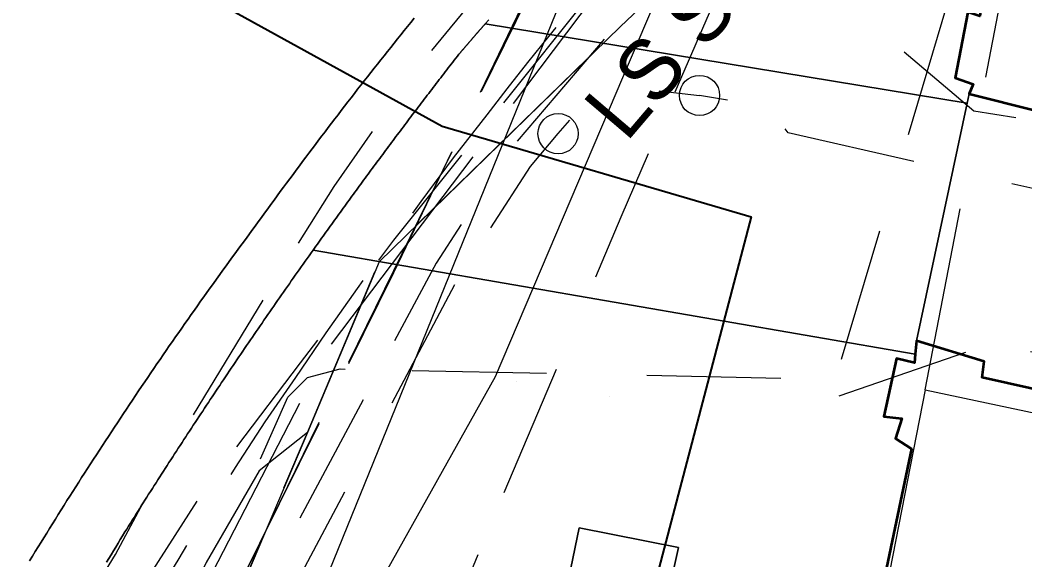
# Model space of a CAD drawing. Header units: metres. Extents: x 0 to 105485, y 0 to 425721.
# Drawn here: x 104813.23 to 104828.21, y 425314.51 to 425322.56 of the extents above; entities that cross this region are included whole.
import ezdxf
from ezdxf.enums import TextEntityAlignment as Align

# ---------------------------------------------------------------- set-up
doc = ezdxf.new("R2010")
doc.units = ezdxf.units.M
doc.header["$MEASUREMENT"] = 0
for name, pattern in [('KG-PERCEEL-SO', [19, 5.5, -4, 5.5, -4]), ('KL-GAS_LD-SO', [13, 4, -2, 4, -3]), ('KL-LS-SO', [13, 4, -2, 4, -3]), ('KL-MS-SO', [13, 4, -2, 4, -3]), ('KL-TELECOM-SO', [9, 7, -2]), ('KL-WATER-SO', [9.5, 7, -2.5])]:
    doc.linetypes.add(name, pattern=pattern)
for name, color, linetype, lineweight in [('B-OI-KL-DATA_MANTELBUIS-G', 90, 'Continuous', 18), ('B-OI-KL-DATA_TELECOM-G', 90, 'KL-TELECOM-SO', 18), ('B-OI-KL-ET_HULPSTUK-S', 10, 'Continuous', 18), ('B-OI-KL-ET_LS-G', 190, 'KL-LS-SO', 18), ('B-OI-KL-ET_LS-T', 190, 'KL-LS-SO', 18), ('B-OI-KL-ET_MS-G', 130, 'KL-MS-SO', 18), ('B-OI-KL-GAS_LD-G', 50, 'KL-GAS_LD-SO', 18), ('B-OI-KL-WATER_TRANSPORTLEIDING-G', 170, 'KL-WATER-SO', 18), ('B-XX-IE-MEUBILAIR-G', 7, 'Continuous', 18), ('B-XX-KG-GRENS_PERCEEL-G', 150, 'KG-PERCEEL-SO', 18), ('B-XX-OG-BEBOUWING-G', 7, 'Continuous', 35), ('B-XX-VH-GESLOTENVERHARDING-G', 10, 'Continuous', 18), ('B-XX-VH-OPENVERHARDING-G', 90, 'Continuous', 18), ('B-XX-VH-OPENVERHARDING_SIERBESTRATING-G', 90, 'Continuous', 18), ('B-XX-VH-OPENVERHARDING_STRAATBAKSTEEN-G', 90, 'Continuous', 18)]:
    doc.layers.add(name, color=color, linetype=linetype, lineweight=lineweight)
doc.layers.add('GIS-WEGVAKKEN', color=2, linetype='Continuous')

msp = doc.modelspace()

# ---------------------------------------------------------------- linework, layer by layer
at = {"layer": 'B-OI-KL-DATA_MANTELBUIS-G', "ltscale": 0.5, "flags": 128}
for points in [[(104812.76, 425301.85), (104815.59, 425308.8), (104822.61, 425326.1), (104823.15, 425327.13), (104823.76, 425328.12), (104824.45, 425329.06), (104825.2, 425329.94), (104828.64, 425333.31), (104829.36, 425333.83), (104831.12, 425334.98), (104840.75, 425340.34), (104852.76, 425346.92), (104881.06, 425362.51), (104882.32, 425363.22), (104895.92, 425373.18)], [(104906.97, 425368.44), (104906.94, 425368.4), (104906.17, 425367.3), (104902.22, 425361.65), (104892.71, 425362.61), (104891.59, 425362.75), (104890.46, 425362.8), (104889.33, 425362.74), (104888.21, 425362.58), (104887.11, 425362.33), (104886.03, 425361.98), (104884.99, 425361.54), (104879.01, 425358.45), (104839.67, 425336.35), (104828.03, 425328.9), (104823.01, 425323.59), (104820.31, 425317.24), (104815.59, 425308.8), (104813.34, 425304.79), (104811.19, 425305.22), (104807.76, 425306.58), (104806.41, 425307.11), (104802.64, 425308.61), (104802.64, 425308.61)], [(104829.03, 425328.96), (104822.18, 425322.47)], [(104822.18, 425322.47), (104818.58, 425318.96)], [(104822.18, 425322.47), (104818.58, 425318.96)], [(104818.58, 425318.96), (104817.51, 425316.41)], [(104817.51, 425316.41), (104816.79, 425315.84), (104816, 425314.47), (104811.48, 425304.87), (104810.85, 425302.14), (104810.91, 425301.26)], [(104817.51, 425316.41), (104816.63, 425314.34), (104815.04, 425310.98), (104810.91, 425301.26)]]:
    msp.add_lwpolyline(points, dxfattribs=at)
at = {"layer": 'B-OI-KL-DATA_TELECOM-G', "ltscale": 0.5, "flags": 128}
for points in [[(104804.18, 425279.81), (104805.36, 425284.85), (104807.82, 425293.82), (104809.06, 425296.35), (104810.51, 425301.27), (104813.02, 425308.39), (104817.82, 425317.66), (104822.44, 425323.78), (104824.53, 425326.02), (104831.18, 425331.11), (104842.74, 425338.79), (104851.73, 425343.72), (104867.99, 425352.37), (104872.6, 425354.9), (104886.84, 425362.72), (104890.36, 425364.46), (104892.8, 425364.99), (104895.12, 425364.84), (104895.55, 425364.92), (104895.84, 425365.16), (104899.86, 425371.49)], [(104804.18, 425279.81), (104805.36, 425284.85), (104807.82, 425293.82), (104809.06, 425296.35), (104810.51, 425301.27), (104813.02, 425308.39), (104817.82, 425317.66), (104822.44, 425323.78), (104824.53, 425326.02), (104831.18, 425331.11), (104842.74, 425338.79), (104851.73, 425343.72), (104867.99, 425352.37), (104872.6, 425354.9), (104886.84, 425362.72), (104890.36, 425364.46), (104892.8, 425364.99), (104895.12, 425364.84), (104895.55, 425364.92), (104895.84, 425365.16), (104899.86, 425371.49)], [(104803.97, 425279.84), (104806.49, 425291.07), (104807.32, 425293.83), (104808.78, 425296.25), (104809.54, 425299.97), (104818.8, 425318.83), (104821.33, 425323.99), (104828.08, 425329.1), (104839.11, 425335.4), (104845.31, 425339.89), (104848.66, 425342.26), (104863.96, 425350.36), (104887.03, 425362.66), (104897.07, 425364.83), (104901.01, 425371)], [(104804.01, 425279.84), (104806.5, 425291.1), (104807.3, 425293.8), (104808.8, 425296.2), (104809.5, 425300), (104818.8, 425318.8), (104821.3, 425324), (104828.1, 425329.1), (104839.1, 425335.4), (104845.3, 425339.9), (104848.7, 425342.3), (104887, 425362.7), (104896.3, 425365), (104900.8, 425371.09)], [(104804.01, 425279.84), (104806.5, 425291.1), (104807.3, 425293.8), (104808.8, 425296.2), (104809.5, 425300), (104818.8, 425318.8), (104821.3, 425324), (104828.1, 425329.1), (104839.1, 425335.4), (104848.7, 425342.3), (104887, 425362.7), (104896.3, 425365), (104900.8, 425371.09)], [(104804.01, 425279.84), (104806.5, 425291.1), (104807.3, 425293.8), (104808.8, 425296.2), (104809.5, 425300), (104818.8, 425318.8), (104821.3, 425324), (104828.1, 425329.1), (104839.1, 425335.4), (104845.3, 425339.9), (104848.7, 425342.3), (104864, 425350.4), (104887, 425362.7), (104896.3, 425365), (104900.8, 425371.09)], [(104804.01, 425279.84), (104806.5, 425291.1), (104807.3, 425293.8), (104808.8, 425296.2), (104809.5, 425300), (104818.8, 425318.8), (104821.3, 425324), (104828.1, 425329.1), (104839.1, 425335.4), (104848.7, 425342.3), (104887, 425362.7), (104896.3, 425365), (104900.8, 425371.09)], [(104804.01, 425279.84), (104806.5, 425291.1), (104807.3, 425293.8), (104808.8, 425296.2), (104809.5, 425300), (104818.8, 425318.8), (104821.3, 425324), (104828.1, 425329.1), (104839.1, 425335.4), (104845.3, 425339.9), (104848.7, 425342.3), (104887, 425362.7), (104896.3, 425365), (104900.8, 425371.09)], [(104804.01, 425279.84), (104806.5, 425291.1), (104807.3, 425293.8), (104808.8, 425296.2), (104809.5, 425300), (104818.8, 425318.8), (104821.3, 425324), (104828.1, 425329.1), (104839.1, 425335.4), (104845.3, 425339.9), (104848.7, 425342.3), (104887, 425362.7), (104896.3, 425365), (104900.8, 425371.09)], [(104804.01, 425279.84), (104806.5, 425291.1), (104807.3, 425293.8), (104808.8, 425296.2), (104809.5, 425300), (104818.8, 425318.8), (104821.3, 425324), (104828.1, 425329.1), (104839.1, 425335.4), (104845.3, 425339.9), (104848.7, 425342.3), (104864, 425350.4), (104887, 425362.7), (104897.1, 425364.8), (104901.05, 425370.98)], [(104797.6, 425294.87), (104797.83, 425294.82), (104798.04, 425295.78), (104800.55, 425295.08), (104807.62, 425293.13), (104808.08, 425293), (104809.41, 425297.06), (104810.28, 425299.71), (104810.91, 425301.26), (104815.04, 425310.98), (104816.63, 425314.34), (104817.51, 425316.41), (104818.58, 425318.96), (104822.18, 425322.47), (104829.03, 425328.96), (104829.89, 425328.82), (104835.86, 425332.78), (104847.08, 425340.03), (104848.45, 425339.75), (104848.34, 425339.25)], [(104797.6, 425294.87), (104797.83, 425294.82), (104798.04, 425295.78), (104800.55, 425295.08), (104807.62, 425293.13), (104808.08, 425293), (104809.41, 425297.06), (104810.28, 425299.71), (104810.91, 425301.26), (104815.04, 425310.98), (104816.63, 425314.34), (104817.51, 425316.41), (104818.58, 425318.96), (104822.18, 425322.47), (104829.03, 425328.96), (104829.89, 425328.82), (104835.86, 425332.78), (104847.08, 425340.03), (104848.45, 425339.75), (104848.34, 425339.25)]]:
    msp.add_lwpolyline(points, dxfattribs=at)
at = {"layer": 'B-OI-KL-ET_HULPSTUK-S'}
for centre in [(104823.36, 425321.44), (104821.25, 425320.87)]:
    msp.add_circle(centre, 0.3, dxfattribs=at)
at = {"layer": 'B-OI-KL-ET_LS-G', "ltscale": 0.5, "flags": 128}
for points in [[(104832.96, 425332.55), (104832.52, 425331.89), (104832.33, 425331.65), (104832.12, 425331.43), (104831.88, 425331.23), (104831.63, 425331.06), (104831.36, 425330.91), (104831.07, 425330.8), (104830.77, 425330.72), (104830.47, 425330.68), (104828.21, 425330.41), (104828.05, 425330.38), (104827.9, 425330.32), (104827.77, 425330.22), (104827.65, 425330.11), (104827.57, 425329.97), (104827.51, 425329.82), (104827.48, 425329.66), (104827.48, 425329.49), (104827.49, 425329.33), (104827.46, 425329.17), (104827.41, 425329.02), (104827.32, 425328.88), (104825.48, 425326.44), (104820.52, 425320.62), (104819.43, 425318.94), (104816.88, 425314.16), (104814.95, 425311.05), (104812.8, 425307.58)], [(104816.81, 425316.02), (104817.22, 425316.94), (104817.51, 425317.23), (104818, 425317.36), (104824.76, 425317.22), (104825.45, 425317.41), (104827.87, 425325.52), (104828.79, 425329.94), (104830.45, 425331.49)], [(104826.41, 425322.09), (104827.45, 425321.21), (104834.73, 425320.06), (104834.86, 425320.07), (104834.98, 425320.12), (104835.08, 425320.21), (104835.13, 425320.32), (104836.49, 425327.57), (104836.5, 425327.68), (104836.5, 425327.8), (104836.47, 425327.91), (104836.42, 425328.01), (104836.36, 425328.1), (104836.28, 425328.18), (104836.18, 425328.24), (104836.08, 425328.28)], [(104807.91, 425293.38), (104808.43, 425295.28), (104809, 425297.16), (104809.63, 425299.03), (104810.3, 425300.88), (104811.02, 425302.71), (104811.8, 425304.52), (104812.62, 425306.3), (104813.49, 425308.07), (104817.3, 425314.08), (104819.76, 425318.71), (104820.84, 425320.38), (104821.25, 425320.87), (104821.56, 425321.23), (104821.74, 425321.39), (104821.96, 425321.5), (104822.19, 425321.55), (104822.43, 425321.55), (104823.36, 425321.44)], [(104825.44, 425316.96), (104827.71, 425317.74), (104834.29, 425316.37), (104834.49, 425316.36), (104834.66, 425316.41), (104834.79, 425316.52), (104834.83, 425316.59), (104834.85, 425316.66), (104835.77, 425321.56)], [(104843.18, 425320.01), (104841.2, 425320.38), (104839.14, 425320.78), (104838.54, 425317.74), (104824.68, 425320.88), (104824.57, 425321.04), (104824.43, 425321.17), (104824.26, 425321.27), (104824.07, 425321.32), (104823.36, 425321.44)]]:
    msp.add_lwpolyline(points, dxfattribs=at)
at = {"layer": 'B-OI-KL-ET_MS-G', "ltscale": 0.5, "flags": 128}
for points in [[(104803.6, 425279.89), (104805.35, 425287.62), (104806.49, 425292.52), (104808.32, 425300.04), (104809.07, 425302.57), (104809.8, 425304.57), (104810.57, 425306.47), (104812, 425309.57), (104812.87, 425311.4), (104813.7, 425313.07), (104814.65, 425314.59), (104815.44, 425316.07), (104816.9, 425318.47), (104817.91, 425320.08), (104819.04, 425321.71), (104820.74, 425323.79), (104825.81, 425329.51), (104838.75, 425338.35), (104840.32, 425338.42), (104856.21, 425346.57), (104881.54, 425360.25), (104884.85, 425361.72), (104886.47, 425362.24), (104888.99, 425362.81), (104890.74, 425363.04), (104893.57, 425363.16), (104895.55, 425363.04), (104897.04, 425362.85), (104902.96, 425361.12), (104904.2, 425360.65), (104904.34, 425360.63), (104904.47, 425360.67), (104904.58, 425360.74), (104904.66, 425360.86), (104907.35, 425368.28)], [(104816.85, 425306.72), (104818.59, 425311.04), (104820.37, 425315.34), (104822.19, 425319.63), (104824.04, 425323.9), (104828.98, 425333.78)]]:
    msp.add_lwpolyline(points, dxfattribs=at)
at = {"layer": 'B-OI-KL-GAS_LD-G', "ltscale": 0.5, "flags": 128}
msp.add_lwpolyline([(104812.11, 425307.81), (104812.31, 425308.46), (104812.51, 425308.94), (104813.88, 425312.29), (104816.01, 425315.61), (104817.41, 425317.45), (104818.8, 425319.28), (104821.97, 425323.25), (104823.4, 425325.27), (104824.73, 425326.96), (104826.81, 425328.92), (104828.96, 425330.54), (104831.18, 425330.59), (104832.72, 425331.63), (104832.98, 425331.81), (104837.71, 425335.01), (104842.63, 425338.12), (104846.54, 425340.42), (104846.88, 425340.6), (104846.91, 425340.61), (104855.24, 425344.89), (104859.1, 425346.96), (104865.94, 425350.63), (104880.12, 425358.24), (104884.73, 425361.01), (104887.04, 425362.05), (104887.69, 425362.26), (104889.19, 425362.65), (104890.39, 425362.88), (104893.17, 425363.02), (104895.97, 425362.66), (104899.71, 425361.77), (104905.72, 425359.66)], dxfattribs=at)
at = {"layer": 'B-OI-KL-WATER_TRANSPORTLEIDING-G', "ltscale": 0.5, "flags": 128}
msp.add_lwpolyline([(104812.4, 425307.2), (104812.99, 425308.98), (104813.41, 425310.26), (104813.57, 425310.63), (104813.74, 425310.99), (104813.9, 425311.35), (104814.08, 425311.71), (104814.25, 425312.07), (104814.44, 425312.43), (104814.62, 425312.79), (104814.81, 425313.14), (104815, 425313.49), (104815.2, 425313.84), (104815.39, 425314.19), (104815.6, 425314.53), (104815.8, 425314.88), (104816.01, 425315.22), (104816.22, 425315.55), (104816.44, 425315.89), (104816.88, 425316.57), (104817.34, 425317.23), (104817.79, 425317.9), (104818.26, 425318.56), (104818.73, 425319.21), (104819.21, 425319.86), (104819.69, 425320.51), (104820.19, 425321.15), (104820.49, 425321.54), (104820.8, 425321.93), (104821.11, 425322.32), (104821.43, 425322.71), (104821.84, 425323.21), (104822.25, 425323.7), (104822.67, 425324.19), (104823.1, 425324.68), (104823.52, 425325.16), (104823.95, 425325.64), (104824.39, 425326.11), (104824.83, 425326.58), (104825.11, 425326.88), (104825.4, 425327.17), (104825.69, 425327.46), (104825.99, 425327.74), (104826.29, 425328.02), (104826.6, 425328.29), (104826.91, 425328.56), (104827.23, 425328.82), (104829.06, 425330.31), (104829.96, 425330.33), (104831.29, 425330.37), (104831.44, 425330.37), (104832.34, 425330.97), (104832.62, 425331.15), (104832.98, 425331.39), (104833.02, 425331.42)], dxfattribs=at)
at = {"layer": 'B-XX-IE-MEUBILAIR-G', "color": 0, "true_color": 0x604a38}
for points in [[(104819.168, 425317.399, 3.063036049780374), (104819.168, 425317.399, 6.063036049780374)], [(104820.629, 425317.174, 3.0620630256106), (104820.629, 425317.174, 6.0620630256106)], [(104822.015, 425316.942, 3.055748128914404), (104822.015, 425316.942, 6.055748128914404)], [(104817.137, 425316.223, 3.062619811412731), (104817.137, 425316.223, 6.062619811412731)], [(104815.358, 425315.904, 3.068695713949575), (104815.358, 425315.904, 4.568695713949575)]]:
    msp.add_polyline3d(points, dxfattribs=at)
at = {"layer": 'B-XX-KG-GRENS_PERCEEL-G', "ltscale": 0.5, "flags": 128}
for points in [[(104826.724, 425317.05), (104827.841, 425322.797), (104829.628, 425332.686), (104835.018, 425335.679), (104838.573, 425335.118), (104838.479, 425334.744), (104852.163, 425332.006)], [(104826.724, 425317.05), (104825.832, 425312.459), (104824.284, 425312.74), (104821.119, 425297.628), (104822.573, 425297.333)], [(104826.724, 425317.05), (104836.632, 425314.933), (104833.929, 425301.723), (104836.115, 425301.333)]]:
    msp.add_lwpolyline(points, dxfattribs=at)
at = {"layer": 'B-XX-OG-BEBOUWING-G', "ltscale": 0.5}
for points in [[(104836.79, 425332.643), (104830.592, 425328.54), (104829.927, 425328.671), (104828.915, 425328.741), (104828.504, 425326.423), (104828.413, 425326.275), (104827.841, 425322.797), (104827.574, 425322.889), (104827.541, 425322.621), (104827.363, 425322.683), (104827.174, 425321.702), (104827.441, 425321.61), (104827.38, 425321.462), (104828.39, 425321.213), (104828.481, 425321.42), (104834.575, 425320.434), (104836.018, 425327.446), (104835.662, 425327.539)], [(104832.537, 425315.828), (104832.595, 425316.107), (104827.574, 425317.231), (104827.606, 425317.469), (104826.597, 425317.777), (104826.577, 425317.58), (104826.564, 425317.45), (104826.297, 425317.513), (104826.109, 425316.651), (104826.377, 425316.618), (104826.284, 425316.322), (104826.521, 425316.17), (104825.776, 425312.618), (104825.74, 425312.445), (104822.573, 425297.333), (104834.636, 425294.872), (104835.736, 425300.22), (104835.958, 425301.301), (104833.929, 425301.724), (104829.774, 425302.588)]]:
    msp.add_lwpolyline(points, close=True, dxfattribs=at)
at = {"layer": 'B-XX-VH-GESLOTENVERHARDING-G', "ltscale": 0.5}
msp.add_lwpolyline([(104822.505, 425312.257), (104823.046, 425314.694), (104821.563, 425314.989), (104821.06, 425312.558)], close=True, dxfattribs=at)
at = {"layer": 'B-XX-VH-OPENVERHARDING-G', "ltscale": 0.5}
msp.add_lwpolyline([(104828.39, 425321.213), (104827.38, 425321.462), (104827.351, 425321.325), (104826.597, 425317.777), (104827.606, 425317.469), (104827.574, 425317.231), (104832.595, 425316.107)], dxfattribs=at)
at = {"layer": 'B-XX-VH-OPENVERHARDING_SIERBESTRATING-G', "ltscale": 0.5}
msp.add_lwpolyline([(104813.3673270566, 425314.4952280643), (104813.4097083738, 425314.5647253813), (104813.4521758982, 425314.6341700534), (104813.4947295643, 425314.7035619737), (104813.5373693066, 425314.7729010354), (104813.5800950596, 425314.8421871317), (104813.6229067573, 425314.911420156), (104813.6658043338, 425314.9806000015), (104813.7087877232, 425315.0497265619), (104813.7518568592, 425315.1187997306), (104813.7950116754, 425315.1878194012), (104813.8382521056, 425315.2567854675), (104813.8815780829, 425315.3256978234), (104813.9249895408, 425315.3945563627), (104813.9684864124, 425315.4633609793), (104814.0120686308, 425315.5321115673), (104814.0557361287, 425315.6008080209), (104814.099488839, 425315.6694502342), (104814.1433266943, 425315.7380381016), (104814.187249627, 425315.8065715174), (104814.2312575697, 425315.8750503761), (104814.2753504544, 425315.9434745723), (104814.3195282133, 425316.0118440006), (104814.3637907783, 425316.0801585557), (104814.4081380814, 425316.1484181325), (104814.4525700542, 425316.2166226257), (104814.4970866283, 425316.2847719304), (104814.5416877351, 425316.3528659418), (104814.586373306, 425316.4209045548), (104814.6311432722, 425316.4888876647), (104814.6759975647, 425316.5568151669), (104814.7209361144, 425316.6246869567), (104814.7659588522, 425316.6925029297), (104814.8110657087, 425316.7602629813), (104814.8562566145, 425316.8279670074), (104814.9015315, 425316.8956149035), (104814.9468902954, 425316.9632065655), (104814.9923329309, 425317.0307418895), (104815.0378593366, 425317.0982207714), (104815.0834694423, 425317.1656431071), (104815.1291631779, 425317.233008793), (104815.1749404728, 425317.3003177253), (104815.2208012568, 425317.3675698005), (104815.266745459, 425317.4347649147), (104815.3127730089, 425317.5019029648), (104815.3588838354, 425317.5689838471), (104815.4050778677, 425317.6360074586), (104815.4513550346, 425317.7029736958), (104815.4977152647, 425317.7698824558), (104815.5441584868, 425317.8367336356), (104815.5906846293, 425317.903527132), (104815.6372936206, 425317.9702628424), (104815.6839853888, 425318.0369406639), (104815.7307598622, 425318.1035604939), (104815.7776169686, 425318.1701222298), (104815.824556636, 425318.2366257691), (104815.871578792, 425318.3030710093), (104815.9186833642, 425318.3694578482), (104815.9658702802, 425318.4357861836), (104816.0131394671, 425318.5020559132), (104816.0604908524, 425318.5682669351), (104816.1079243629, 425318.6344191474), (104816.1554399257, 425318.700512448), (104816.2030374677, 425318.7665467354), (104816.2507169155, 425318.8325219077), (104816.2984781958, 425318.8984378634), (104816.3463212349, 425318.964294501), (104816.3942459592, 425319.0300917191), (104816.4422522948, 425319.0958294163), (104816.490340168, 425319.1615074915), (104816.5385095046, 425319.2271258435), (104816.5867602305, 425319.2926843712), (104816.6350922713, 425319.3581829738), (104816.6835055527, 425319.4236215503), (104816.732, 425319.489), (104816.732, 425319.489), (104816.77857718, 425319.5537024306), (104816.8252311646, 425319.6183495027), (104816.8719618882, 425319.6829411252), (104816.9187692848, 425319.7474772069), (104816.9656532884, 425319.8119576568), (104817.012613833, 425319.876382384), (104817.0596508521, 425319.9407512977), (104817.1067642796, 425320.005064307), (104817.153954049, 425320.0693213213), (104817.2012200937, 425320.1335222499), (104817.2485623471, 425320.1976670024), (104817.2959807424, 425320.2617554881), (104817.3434752127, 425320.3257876168), (104817.3910456911, 425320.3897632982), (104817.4386921104, 425320.453682442), (104817.4864144035, 425320.5175449581), (104817.5342125031, 425320.5813507564), (104817.5820863417, 425320.6450997469), (104817.6300358519, 425320.7087918398), (104817.678060966, 425320.7724269451), (104817.7261616163, 425320.8360049733), (104817.7743377349, 425320.8995258345), (104817.822589254, 425320.9629894392), (104817.8709161054, 425321.0263956979), (104817.9193182211, 425321.0897445214), (104817.9677955327, 425321.1530358199), (104818.0163479718, 425321.2162695046), (104818.0649754701, 425321.279445486), (104818.113677959, 425321.3425636751), (104818.1624553696, 425321.405623983), (104818.2113076334, 425321.4686263206), (104818.2602346813, 425321.5315705992), (104818.3092364443, 425321.5944567299), (104818.3583128534, 425321.6572846241), (104818.4074638394, 425321.7200541931), (104818.4566893329, 425321.7827653485), (104818.5059892645, 425321.8454180018), (104818.5553635646, 425321.9080120646), (104818.6048121638, 425321.9705474487), (104818.6543349921, 425322.0330240659), (104818.7039319798, 425322.095441828), (104818.7536030569, 425322.1578006471), (104818.8033481534, 425322.2201004351), (104818.8531671992, 425322.2823411043), (104818.9030601238, 425322.3445225669), (104818.9530268571, 425322.4066447351), (104819.0030673285, 425322.4687075214), (104819.0531814675, 425322.5307108382), (104819.1033692033, 425322.5926545981)], dxfattribs=at)
at = {"layer": 'B-XX-VH-OPENVERHARDING_STRAATBAKSTEEN-G', "ltscale": 0.5}
for points in [[(104819.1033692033, 425322.5926545981), (104819.0531814675, 425322.5307108382), (104819.0030673285, 425322.4687075214), (104818.9530268571, 425322.4066447351), (104818.9030601238, 425322.3445225669), (104818.8531671992, 425322.2823411043), (104818.8033481534, 425322.2201004351), (104818.7536030569, 425322.1578006471), (104818.7039319798, 425322.095441828), (104818.6543349921, 425322.0330240659), (104818.6048121638, 425321.9705474487), (104818.5553635646, 425321.9080120646), (104818.5059892645, 425321.8454180018), (104818.4566893329, 425321.7827653485), (104818.4074638394, 425321.7200541931), (104818.3583128534, 425321.6572846241), (104818.3092364443, 425321.5944567299), (104818.2602346813, 425321.5315705992), (104818.2113076334, 425321.4686263206), (104818.1624553696, 425321.405623983), (104818.113677959, 425321.3425636751), (104818.0649754701, 425321.279445486), (104818.0163479718, 425321.2162695046), (104817.9677955327, 425321.1530358199), (104817.9193182211, 425321.0897445214), (104817.8709161054, 425321.0263956979), (104817.822589254, 425320.9629894392), (104817.7743377349, 425320.8995258345), (104817.7261616163, 425320.8360049733), (104817.678060966, 425320.7724269451), (104817.6300358519, 425320.7087918398), (104817.5820863417, 425320.6450997469), (104817.5342125031, 425320.5813507564), (104817.4864144035, 425320.5175449581), (104817.4386921104, 425320.453682442), (104817.3910456911, 425320.3897632982), (104817.3434752127, 425320.3257876168), (104817.2959807424, 425320.2617554881), (104817.2485623471, 425320.1976670024), (104817.2012200937, 425320.1335222499), (104817.153954049, 425320.0693213213), (104817.1067642796, 425320.005064307), (104817.0596508521, 425319.9407512977), (104817.012613833, 425319.876382384), (104816.9656532884, 425319.8119576568), (104816.9187692848, 425319.7474772069), (104816.8719618882, 425319.6829411252), (104816.8252311646, 425319.6183495027), (104816.77857718, 425319.5537024306), (104816.732, 425319.489), (104816.732, 425319.489), (104816.6835055527, 425319.4236215503), (104816.6350922713, 425319.3581829738), (104816.5867602305, 425319.2926843712), (104816.5385095046, 425319.2271258435), (104816.490340168, 425319.1615074915), (104816.4422522948, 425319.0958294163), (104816.3942459592, 425319.0300917191), (104816.3463212349, 425318.964294501), (104816.2984781958, 425318.8984378634), (104816.2507169155, 425318.8325219077), (104816.2030374677, 425318.7665467354), (104816.1554399257, 425318.700512448), (104816.1079243629, 425318.6344191474), (104816.0604908524, 425318.5682669351), (104816.0131394671, 425318.5020559132), (104815.9658702802, 425318.4357861836), (104815.9186833642, 425318.3694578482), (104815.871578792, 425318.3030710093), (104815.824556636, 425318.2366257691), (104815.7776169686, 425318.1701222298), (104815.7307598622, 425318.1035604939), (104815.6839853888, 425318.0369406639), (104815.6372936206, 425317.9702628424), (104815.5906846293, 425317.903527132), (104815.5441584868, 425317.8367336356), (104815.4977152647, 425317.7698824558), (104815.4513550346, 425317.7029736958), (104815.4050778677, 425317.6360074586), (104815.3588838354, 425317.5689838471), (104815.3127730089, 425317.5019029648), (104815.266745459, 425317.4347649147), (104815.2208012568, 425317.3675698005), (104815.1749404728, 425317.3003177253), (104815.1291631779, 425317.233008793), (104815.0834694423, 425317.1656431071), (104815.0378593366, 425317.0982207714), (104814.9923329309, 425317.0307418895), (104814.9468902954, 425316.9632065655), (104814.9015315, 425316.8956149035), (104814.8562566145, 425316.8279670074), (104814.8110657087, 425316.7602629813), (104814.7659588522, 425316.6925029297), (104814.7209361144, 425316.6246869567), (104814.6759975647, 425316.5568151669), (104814.6311432722, 425316.4888876647), (104814.586373306, 425316.4209045548), (104814.5416877351, 425316.3528659418), (104814.4970866283, 425316.2847719304), (104814.4525700542, 425316.2166226257), (104814.4081380814, 425316.1484181325), (104814.3637907783, 425316.0801585557), (104814.3195282133, 425316.0118440006), (104814.2753504544, 425315.9434745723), (104814.2312575697, 425315.8750503761), (104814.187249627, 425315.8065715174), (104814.1433266943, 425315.7380381016), (104814.099488839, 425315.6694502342), (104814.0557361287, 425315.6008080209), (104814.0120686308, 425315.5321115673), (104813.9684864124, 425315.4633609793), (104813.9249895408, 425315.3945563627), (104813.8815780829, 425315.3256978234), (104813.8382521056, 425315.2567854675), (104813.7950116754, 425315.1878194012), (104813.7518568592, 425315.1187997306), (104813.7087877232, 425315.0497265619), (104813.6658043338, 425314.9806000015), (104813.6229067573, 425314.911420156), (104813.5800950596, 425314.8421871317), (104813.5373693066, 425314.7729010354), (104813.4947295643, 425314.7035619737), (104813.4521758982, 425314.6341700534), (104813.4097083738, 425314.5647253813), (104813.3673270566, 425314.4952280643)], [(104820.2145748486, 425322.5681629597), (104820.163, 425322.509), (104820.163, 425322.509), (104827.351, 425321.325), (104827.38, 425321.462), (104827.441, 425321.61), (104827.174, 425321.702), (104827.363, 425322.683)], [(104814.5155657097, 425314.4745312906), (104814.5495828332, 425314.5313124803), (104814.5836463344, 425314.5880658597), (104814.6177561907, 425314.6447913909), (104814.6519123793, 425314.7014890361), (104814.6861148774, 425314.7581587574), (104814.7203636621, 425314.8148005171), (104814.7546587106, 425314.8714142772), (104814.789, 425314.928), (104814.789, 425314.928), (104814.8160805149, 425314.9712899111), (104814.8431871298, 425315.0145634841), (104814.8703198346, 425315.0578207033), (104814.8974786196, 425315.1010615531), (104814.9246634749, 425315.1442860176), (104814.9518743906, 425315.1874940811), (104814.9791113568, 425315.230685728), (104815.0063743635, 425315.2738609425), (104815.033663401, 425315.317019709), (104815.0609784592, 425315.3601620117), (104815.0883195283, 425315.403287835), (104815.1156865982, 425315.4463971631), (104815.1430796591, 425315.4894899804), (104815.1704987009, 425315.5325662713), (104815.1979437138, 425315.5756260199), (104815.2254146877, 425315.6186692108), (104815.2529116126, 425315.6616958283), (104815.2804344785, 425315.7047058566), (104815.3079832755, 425315.7476992802), (104815.3355579935, 425315.7906760835), (104815.3631586224, 425315.8336362507), (104815.3907851523, 425315.8765797663), (104815.4184375731, 425315.9195066147), (104815.4461158748, 425315.9624167802), (104815.4738200472, 425316.0053102474), (104815.5015500803, 425316.0481870004), (104815.5293059641, 425316.0910470238), (104815.5570876884, 425316.133890302), (104815.584895243, 425316.1767168193), (104815.6127286181, 425316.2195265603), (104815.6405878033, 425316.2623195093), (104815.6684727885, 425316.3050956509), (104815.6963835637, 425316.3478549694), (104815.7243201187, 425316.3905974493), (104815.7522824432, 425316.4333230749), (104815.7802705273, 425316.476031831), (104815.8082843606, 425316.5187237018), (104815.8363239329, 425316.5613986719), (104815.8643892342, 425316.6040567257), (104815.8924802541, 425316.6466978477), (104815.9205969825, 425316.6893220224), (104815.9487394091, 425316.7319292344), (104815.9769075238, 425316.7745194681), (104816.0051013162, 425316.817092708), (104816.0333207761, 425316.8596489387), (104816.0615658932, 425316.9021881447), (104816.0898366574, 425316.9447103105), (104816.1181330582, 425316.9872154206), (104816.1464550855, 425317.0297034597), (104816.1748027288, 425317.0721744121), (104816.203175978, 425317.1146282626), (104816.2315748226, 425317.1570649957), (104816.2599992524, 425317.1994845959), (104816.288449257, 425317.2418870477), (104816.3169248261, 425317.2842723359), (104816.3454259493, 425317.326640445), (104816.3739526163, 425317.3689913595), (104816.4025048166, 425317.411325064), (104816.43108254, 425317.4536415433), (104816.459685776, 425317.4959407818), (104816.4883145141, 425317.5382227642), (104816.5169687441, 425317.5804874753), (104816.5456484554, 425317.6227348994), (104816.5743536377, 425317.6649650213), (104816.6030842805, 425317.7071778257), (104816.6318403734, 425317.7493732971), (104816.6606219058, 425317.7915514203), (104816.6894288674, 425317.83371218), (104816.7182612477, 425317.8758555606), (104816.7471190362, 425317.9179815471), (104816.7760022223, 425317.960090124), (104816.8049107956, 425318.002181276), (104816.8338447456, 425318.0442549878), (104816.8628040617, 425318.0863112442), (104816.8917887335, 425318.1283500297), (104816.9207987503, 425318.1703713293), (104816.9498341017, 425318.2123751274), (104816.978894777, 425318.2543614089), (104817.0079807658, 425318.2963301585), (104817.0370920573, 425318.3382813611), (104817.0662286412, 425318.3802150012), (104817.0953905066, 425318.4221310637), (104817.1245776431, 425318.4640295332), (104817.15379004, 425318.5059103946), (104817.1830276868, 425318.5477736327), (104817.2122905727, 425318.5896192322), (104817.2415786871, 425318.6314471779), (104817.2708920194, 425318.6732574546), (104817.300230559, 425318.715050047), (104817.329594295, 425318.7568249402), (104817.358983217, 425318.7985821186), (104817.3883973142, 425318.8403215673), (104817.4178365758, 425318.882043271), (104817.4473009913, 425318.9237472146), (104817.4767905498, 425318.9654333829), (104817.5063052407, 425319.0071017607), (104817.5358450532, 425319.0487523329), (104817.5654099765, 425319.0903850844), (104817.595, 425319.132), (104817.595, 425319.132), (104817.6163376332, 425319.1619787619), (104817.637688298, 425319.1919482441), (104817.6590519905, 425319.221908441), (104817.6804287065, 425319.251859347), (104817.701818442, 425319.2818009563), (104817.7232211931, 425319.3117332634), (104817.7446369556, 425319.3416562624), (104817.7660657255, 425319.3715699478), (104817.7875074987, 425319.401474314), (104817.8089622712, 425319.4313693552), (104817.830430039, 425319.4612550659), (104817.8519107979, 425319.4911314404), (104817.873404544, 425319.520998473), (104817.8949112731, 425319.550856158), (104817.9164309812, 425319.5807044899), (104817.9379636643, 425319.6105434631), (104817.9595093181, 425319.6403730717), (104817.9810679388, 425319.6701933104), (104818.0026395222, 425319.7000041732), (104818.0242240642, 425319.7298056547), (104818.0458215607, 425319.7595977493), (104818.0674320078, 425319.7893804513), (104818.0890554012, 425319.819153755), (104818.1106917369, 425319.8489176548), (104818.1323410108, 425319.8786721451), (104818.1540032188, 425319.9084172203), (104818.1756783568, 425319.9381528747), (104818.1973664208, 425319.9678791029), (104818.2190674066, 425319.997595899), (104818.24078131, 425320.0273032575), (104818.2625081272, 425320.0570011728), (104818.2842478538, 425320.0866896393), (104818.3060004858, 425320.1163686513), (104818.3277660191, 425320.1460382033), (104818.3495444496, 425320.1756982897), (104818.3713357731, 425320.2053489047), (104818.3931399856, 425320.2349900429), (104818.4149570829, 425320.2646216986), (104818.4367870609, 425320.2942438663), (104818.4586299155, 425320.3238565403), (104818.4804856424, 425320.353459715), (104818.5023542378, 425320.3830533848), (104818.5242356972, 425320.4126375442), (104818.5461300167, 425320.4422121875), (104818.5680371922, 425320.4717773092), (104818.5899572193, 425320.5013329037), (104818.6118900941, 425320.5308789653), (104818.6338358124, 425320.5604154886), (104818.6557943699, 425320.5899424678), (104818.6777657627, 425320.6194598975), (104818.6997499864, 425320.6489677721), (104818.721747037, 425320.6784660859), (104818.7437569104, 425320.7079548335), (104818.7657796022, 425320.7374340091), (104818.7878151085, 425320.7669036073), (104818.809863425, 425320.7963636225), (104818.8319245475, 425320.8258140492), (104818.8539984719, 425320.8552548817), (104818.876085194, 425320.8846861144), (104818.8981847096, 425320.9141077419), (104818.9202970146, 425320.9435197586), (104818.9424221048, 425320.9729221588), (104818.9645599759, 425321.0023149371), (104818.9867106239, 425321.0316980879), (104819.0088740444, 425321.0610716057), (104819.0310502335, 425321.0904354847), (104819.0532391867, 425321.1197897197), (104819.0754409, 425321.1491343049), (104819.0976553692, 425321.1784692349), (104819.11988259, 425321.207794504), (104819.1421225582, 425321.2371101068), (104819.1643752697, 425321.2664160377), (104819.1866407202, 425321.2957122912), (104819.2089189056, 425321.3249988617), (104819.2312098216, 425321.3542757437), (104819.2535134639, 425321.3835429317), (104819.2758298285, 425321.4128004201), (104819.2981589111, 425321.4420482034), (104819.3205007074, 425321.4712862761), (104819.3428552132, 425321.5005146326), (104819.3652224243, 425321.5297332674), (104819.3876023365, 425321.5589421751), (104819.4099949456, 425321.5881413499), (104819.4324002472, 425321.6173307866), (104819.4548182372, 425321.6465104795), (104819.4772489114, 425321.6756804232), (104819.4996922655, 425321.704840612), (104819.5221482952, 425321.7339910406), (104819.5446169964, 425321.7631317033), (104819.5670983647, 425321.7922625947), (104819.5895923959, 425321.8213837093), (104819.6120990858, 425321.8504950415), (104819.6346184301, 425321.8795965859), (104819.6571504246, 425321.908688337), (104819.6796950649, 425321.9377702893), (104819.7022523469, 425321.9668424371), (104819.7248222663, 425321.9959047753), (104819.7474048187, 425322.024957298), (104819.77, 425322.054), (104819.77, 425322.054), (104819.7739451921, 425322.0586170503), (104819.7778908858, 425322.0632336719), (104819.7818370811, 425322.0678498649), (104819.7857837778, 425322.072465629), (104819.7897309761, 425322.0770809643), (104819.7936786758, 425322.0816958708), (104819.7976268768, 425322.0863103483), (104819.8015755792, 425322.0909243968), (104819.8055247829, 425322.0955380163), (104819.8094744878, 425322.1001512067), (104819.8134246939, 425322.1047639679), (104819.8173754011, 425322.1093762998), (104819.8213266095, 425322.1139882026), (104819.8252783188, 425322.118599676), (104819.8292305292, 425322.1232107201), (104819.8331832406, 425322.1278213347), (104819.8371364529, 425322.1324315198), (104819.841090166, 425322.1370412754), (104819.8450443799, 425322.1416506014), (104819.8489990946, 425322.1462594978), (104819.8529543101, 425322.1508679644), (104819.8569100262, 425322.1554760014), (104819.8608662429, 425322.1600836085), (104819.8648229603, 425322.1646907857), (104819.8687801781, 425322.1692975331), (104819.8727378965, 425322.1739038504), (104819.8766961153, 425322.1785097377), (104819.8806548345, 425322.183115195), (104819.884614054, 425322.1877202221), (104819.8885737739, 425322.192324819), (104819.892533994, 425322.1969289857), (104819.8964947143, 425322.2015327221), (104819.9004559348, 425322.2061360282), (104819.9044176554, 425322.2107389038), (104819.9083798761, 425322.215341349), (104819.9123425968, 425322.2199433636), (104819.9163058174, 425322.2245449477), (104819.920269538, 425322.2291461011), (104819.9242337585, 425322.2337468239), (104819.9281984788, 425322.238347116), (104819.932163699, 425322.2429469773), (104819.9361294188, 425322.2475464077), (104819.9400956384, 425322.2521454072), (104819.9440623576, 425322.2567439758), (104819.9480295764, 425322.2613421134), (104819.9519972947, 425322.2659398199), (104819.9559655126, 425322.2705370953), (104819.9599342299, 425322.2751339396), (104819.9639034466, 425322.2797303526), (104819.9678731627, 425322.2843263343), (104819.9718433782, 425322.2889218847), (104819.9758140928, 425322.2935170038), (104819.9797853068, 425322.2981116914), (104819.9837570199, 425322.3027059475), (104819.9877292321, 425322.307299772), (104819.9917019434, 425322.311893165), (104819.9956751538, 425322.3164861263), (104819.9996488632, 425322.3210786559), (104820.0036230715, 425322.3256707538), (104820.0075977787, 425322.3302624198), (104820.0115729847, 425322.3348536539), (104820.0155486896, 425322.3394444562), (104820.0195248932, 425322.3440348264), (104820.0235015955, 425322.3486247646), (104820.0274787965, 425322.3532142707), (104820.0314564961, 425322.3578033447), (104820.0354346943, 425322.3623919865), (104820.039413391, 425322.366980196), (104820.0433925862, 425322.3715679732), (104820.0473722798, 425322.3761553181), (104820.0513524718, 425322.3807422306), (104820.0553331622, 425322.3853287105), (104820.0593143508, 425322.3899147581), (104820.0632960376, 425322.3945003729), (104820.0672782227, 425322.3990855552), (104820.0712609059, 425322.4036703047), (104820.0752440872, 425322.4082546216), (104820.0792277665, 425322.4128385056), (104820.0832119439, 425322.4174219568), (104820.0871966192, 425322.4220049751), (104820.0911817924, 425322.4265875605), (104820.0951674635, 425322.4311697129), (104820.0991536325, 425322.4357514321), (104820.1031402992, 425322.4403327183), (104820.1071274636, 425322.4449135713), (104820.1111151256, 425322.449493991), (104820.1151032854, 425322.4540739775), (104820.1190919427, 425322.4586535307), (104820.1230810975, 425322.4632326505), (104820.1270707498, 425322.4678113368), (104820.1310608996, 425322.4723895897), (104820.1350515468, 425322.4769674089), (104820.1390426913, 425322.4815447946), (104820.1430343331, 425322.4861217467), (104820.1470264722, 425322.490698265), (104820.1510191084, 425322.4952743495), (104820.1550122419, 425322.4998500003), (104820.1590058724, 425322.5044252171), (104820.163, 425322.509), (104820.163, 425322.509), (104820.2145748486, 425322.5681629597)], [(104825.776, 425312.618), (104826.521, 425316.17), (104826.284, 425316.322), (104826.377, 425316.618), (104826.109, 425316.651), (104826.297, 425317.513), (104826.564, 425317.45), (104826.577, 425317.58), (104817.595, 425319.132), (104817.595, 425319.132), (104817.5654099765, 425319.0903850844), (104817.5358450532, 425319.0487523329), (104817.5063052407, 425319.0071017607), (104817.4767905498, 425318.9654333829), (104817.4473009913, 425318.9237472146), (104817.4178365758, 425318.882043271), (104817.3883973142, 425318.8403215673), (104817.358983217, 425318.7985821186), (104817.329594295, 425318.7568249402), (104817.300230559, 425318.715050047), (104817.2708920194, 425318.6732574546), (104817.2415786871, 425318.6314471779), (104817.2122905727, 425318.5896192322), (104817.1830276868, 425318.5477736327), (104817.15379004, 425318.5059103946), (104817.1245776431, 425318.4640295332), (104817.0953905066, 425318.4221310637), (104817.0662286412, 425318.3802150012), (104817.0370920573, 425318.3382813611), (104817.0079807658, 425318.2963301585), (104816.978894777, 425318.2543614089), (104816.9498341017, 425318.2123751274), (104816.9207987503, 425318.1703713293), (104816.8917887335, 425318.1283500297), (104816.8628040617, 425318.0863112442), (104816.8338447456, 425318.0442549878), (104816.8049107956, 425318.002181276), (104816.7760022223, 425317.960090124), (104816.7471190362, 425317.9179815471), (104816.7182612477, 425317.8758555606), (104816.6894288674, 425317.83371218), (104816.6606219058, 425317.7915514203), (104816.6318403734, 425317.7493732971), (104816.6030842805, 425317.7071778257), (104816.5743536377, 425317.6649650213), (104816.5456484554, 425317.6227348994), (104816.5169687441, 425317.5804874753), (104816.4883145141, 425317.5382227642), (104816.459685776, 425317.4959407818), (104816.43108254, 425317.4536415433), (104816.4025048166, 425317.411325064), (104816.3739526163, 425317.3689913595), (104816.3454259493, 425317.326640445), (104816.3169248261, 425317.2842723359), (104816.288449257, 425317.2418870477), (104816.2599992524, 425317.1994845959), (104816.2315748226, 425317.1570649957), (104816.203175978, 425317.1146282626), (104816.1748027288, 425317.0721744121), (104816.1464550855, 425317.0297034597), (104816.1181330582, 425316.9872154206), (104816.0898366574, 425316.9447103105), (104816.0615658932, 425316.9021881447), (104816.0333207761, 425316.8596489387), (104816.0051013162, 425316.817092708), (104815.9769075238, 425316.7745194681), (104815.9487394091, 425316.7319292344), (104815.9205969825, 425316.6893220224), (104815.8924802541, 425316.6466978477), (104815.8643892342, 425316.6040567257), (104815.8363239329, 425316.5613986719), (104815.8082843606, 425316.5187237018), (104815.7802705273, 425316.476031831), (104815.7522824432, 425316.4333230749), (104815.7243201187, 425316.3905974493), (104815.6963835637, 425316.3478549694), (104815.6684727885, 425316.3050956509), (104815.6405878033, 425316.2623195093), (104815.6127286181, 425316.2195265603), (104815.584895243, 425316.1767168193), (104815.5570876884, 425316.133890302), (104815.5293059641, 425316.0910470238), (104815.5015500803, 425316.0481870004), (104815.4738200472, 425316.0053102474), (104815.4461158748, 425315.9624167802), (104815.4184375731, 425315.9195066147), (104815.3907851523, 425315.8765797663), (104815.3631586224, 425315.8336362507), (104815.3355579935, 425315.7906760835), (104815.3079832755, 425315.7476992802), (104815.2804344785, 425315.7047058566), (104815.2529116126, 425315.6616958283), (104815.2254146877, 425315.6186692108), (104815.1979437138, 425315.5756260199), (104815.1704987009, 425315.5325662713), (104815.1430796591, 425315.4894899804), (104815.1156865982, 425315.4463971631), (104815.0883195283, 425315.403287835), (104815.0609784592, 425315.3601620117), (104815.033663401, 425315.317019709), (104815.0063743635, 425315.2738609425), (104814.9791113568, 425315.230685728), (104814.9518743906, 425315.1874940811), (104814.9246634749, 425315.1442860176), (104814.8974786196, 425315.1010615531), (104814.8703198346, 425315.0578207033), (104814.8431871298, 425315.0145634841), (104814.8160805149, 425314.9712899111), (104814.789, 425314.928), (104814.789, 425314.928), (104814.7546587106, 425314.8714142772), (104814.7203636621, 425314.8148005171), (104814.6861148774, 425314.7581587574), (104814.6519123793, 425314.7014890361), (104814.6177561907, 425314.6447913909), (104814.5836463344, 425314.5880658597), (104814.5495828332, 425314.5313124803), (104814.5155657097, 425314.4745312906)]]:
    msp.add_lwpolyline(points, dxfattribs=at)
for points in [[(104820.163, 425322.509), (104820.1590058724, 425322.5044252171), (104820.1550122419, 425322.4998500003), (104820.1510191084, 425322.4952743495), (104820.1470264722, 425322.490698265), (104820.1430343331, 425322.4861217467), (104820.1390426913, 425322.4815447946), (104820.1350515468, 425322.4769674089), (104820.1310608996, 425322.4723895897), (104820.1270707498, 425322.4678113368), (104820.1230810975, 425322.4632326505), (104820.1190919427, 425322.4586535307), (104820.1151032854, 425322.4540739775), (104820.1111151256, 425322.449493991), (104820.1071274636, 425322.4449135713), (104820.1031402992, 425322.4403327183), (104820.0991536325, 425322.4357514321), (104820.0951674635, 425322.4311697129), (104820.0911817924, 425322.4265875605), (104820.0871966192, 425322.4220049751), (104820.0832119439, 425322.4174219568), (104820.0792277665, 425322.4128385056), (104820.0752440872, 425322.4082546216), (104820.0712609059, 425322.4036703047), (104820.0672782227, 425322.3990855552), (104820.0632960376, 425322.3945003729), (104820.0593143508, 425322.3899147581), (104820.0553331622, 425322.3853287105), (104820.0513524718, 425322.3807422306), (104820.0473722798, 425322.3761553181), (104820.0433925862, 425322.3715679732), (104820.039413391, 425322.366980196), (104820.0354346943, 425322.3623919865), (104820.0314564961, 425322.3578033447), (104820.0274787965, 425322.3532142707), (104820.0235015955, 425322.3486247646), (104820.0195248932, 425322.3440348264), (104820.0155486896, 425322.3394444562), (104820.0115729847, 425322.3348536539), (104820.0075977787, 425322.3302624198), (104820.0036230715, 425322.3256707538), (104819.9996488632, 425322.3210786559), (104819.9956751538, 425322.3164861263), (104819.9917019434, 425322.311893165), (104819.9877292321, 425322.307299772), (104819.9837570199, 425322.3027059475), (104819.9797853068, 425322.2981116914), (104819.9758140928, 425322.2935170038), (104819.9718433782, 425322.2889218847), (104819.9678731627, 425322.2843263343), (104819.9639034466, 425322.2797303526), (104819.9599342299, 425322.2751339396), (104819.9559655126, 425322.2705370953), (104819.9519972947, 425322.2659398199), (104819.9480295764, 425322.2613421134), (104819.9440623576, 425322.2567439758), (104819.9400956384, 425322.2521454072), (104819.9361294188, 425322.2475464077), (104819.932163699, 425322.2429469773), (104819.9281984788, 425322.238347116), (104819.9242337585, 425322.2337468239), (104819.920269538, 425322.2291461011), (104819.9163058174, 425322.2245449477), (104819.9123425968, 425322.2199433636), (104819.9083798761, 425322.215341349), (104819.9044176554, 425322.2107389038), (104819.9004559348, 425322.2061360282), (104819.8964947143, 425322.2015327221), (104819.892533994, 425322.1969289857), (104819.8885737739, 425322.192324819), (104819.884614054, 425322.1877202221), (104819.8806548345, 425322.183115195), (104819.8766961153, 425322.1785097377), (104819.8727378965, 425322.1739038504), (104819.8687801781, 425322.1692975331), (104819.8648229603, 425322.1646907857), (104819.8608662429, 425322.1600836085), (104819.8569100262, 425322.1554760014), (104819.8529543101, 425322.1508679644), (104819.8489990946, 425322.1462594978), (104819.8450443799, 425322.1416506014), (104819.841090166, 425322.1370412754), (104819.8371364529, 425322.1324315198), (104819.8331832406, 425322.1278213347), (104819.8292305292, 425322.1232107201), (104819.8252783188, 425322.118599676), (104819.8213266095, 425322.1139882026), (104819.8173754011, 425322.1093762998), (104819.8134246939, 425322.1047639679), (104819.8094744878, 425322.1001512067), (104819.8055247829, 425322.0955380163), (104819.8015755792, 425322.0909243968), (104819.7976268768, 425322.0863103483), (104819.7936786758, 425322.0816958708), (104819.7897309761, 425322.0770809643), (104819.7857837778, 425322.072465629), (104819.7818370811, 425322.0678498649), (104819.7778908858, 425322.0632336719), (104819.7739451921, 425322.0586170503), (104819.77, 425322.054), (104819.77, 425322.054), (104819.7474048187, 425322.024957298), (104819.7248222663, 425321.9959047753), (104819.7022523469, 425321.9668424371), (104819.6796950649, 425321.9377702893), (104819.6571504246, 425321.908688337), (104819.6346184301, 425321.8795965859), (104819.6120990858, 425321.8504950415), (104819.5895923959, 425321.8213837093), (104819.5670983647, 425321.7922625947), (104819.5446169964, 425321.7631317033), (104819.5221482952, 425321.7339910406), (104819.4996922655, 425321.704840612), (104819.4772489114, 425321.6756804232), (104819.4548182372, 425321.6465104795), (104819.4324002472, 425321.6173307866), (104819.4099949456, 425321.5881413499), (104819.3876023365, 425321.5589421751), (104819.3652224243, 425321.5297332674), (104819.3428552132, 425321.5005146326), (104819.3205007074, 425321.4712862761), (104819.2981589111, 425321.4420482034), (104819.2758298285, 425321.4128004201), (104819.2535134639, 425321.3835429317), (104819.2312098216, 425321.3542757437), (104819.2089189056, 425321.3249988617), (104819.1866407202, 425321.2957122912), (104819.1643752697, 425321.2664160377), (104819.1421225582, 425321.2371101068), (104819.11988259, 425321.207794504), (104819.0976553692, 425321.1784692349), (104819.0754409, 425321.1491343049), (104819.0532391867, 425321.1197897197), (104819.0310502335, 425321.0904354847), (104819.0088740444, 425321.0610716057), (104818.9867106239, 425321.0316980879), (104818.9645599759, 425321.0023149371), (104818.9424221048, 425320.9729221588), (104818.9202970146, 425320.9435197586), (104818.8981847096, 425320.9141077419), (104818.876085194, 425320.8846861144), (104818.8539984719, 425320.8552548817), (104818.8319245475, 425320.8258140492), (104818.809863425, 425320.7963636225), (104818.7878151085, 425320.7669036073), (104818.7657796022, 425320.7374340091), (104818.7437569104, 425320.7079548335), (104818.721747037, 425320.6784660859), (104818.6997499864, 425320.6489677721), (104818.6777657627, 425320.6194598975), (104818.6557943699, 425320.5899424678), (104818.6338358124, 425320.5604154886), (104818.6118900941, 425320.5308789653), (104818.5899572193, 425320.5013329037), (104818.5680371922, 425320.4717773092), (104818.5461300167, 425320.4422121875), (104818.5242356972, 425320.4126375442), (104818.5023542378, 425320.3830533848), (104818.4804856424, 425320.353459715), (104818.4586299155, 425320.3238565403), (104818.4367870609, 425320.2942438663), (104818.4149570829, 425320.2646216986), (104818.3931399856, 425320.2349900429), (104818.3713357731, 425320.2053489047), (104818.3495444496, 425320.1756982897), (104818.3277660191, 425320.1460382033), (104818.3060004858, 425320.1163686513), (104818.2842478538, 425320.0866896393), (104818.2625081272, 425320.0570011728), (104818.24078131, 425320.0273032575), (104818.2190674066, 425319.997595899), (104818.1973664208, 425319.9678791029), (104818.1756783568, 425319.9381528747), (104818.1540032188, 425319.9084172203), (104818.1323410108, 425319.8786721451), (104818.1106917369, 425319.8489176548), (104818.0890554012, 425319.819153755), (104818.0674320078, 425319.7893804513), (104818.0458215607, 425319.7595977493), (104818.0242240642, 425319.7298056547), (104818.0026395222, 425319.7000041732), (104817.9810679388, 425319.6701933104), (104817.9595093181, 425319.6403730717), (104817.9379636643, 425319.6105434631), (104817.9164309812, 425319.5807044899), (104817.8949112731, 425319.550856158), (104817.873404544, 425319.520998473), (104817.8519107979, 425319.4911314404), (104817.830430039, 425319.4612550659), (104817.8089622712, 425319.4313693552), (104817.7875074987, 425319.401474314), (104817.7660657255, 425319.3715699478), (104817.7446369556, 425319.3416562624), (104817.7232211931, 425319.3117332634), (104817.701818442, 425319.2818009563), (104817.6804287065, 425319.251859347), (104817.6590519905, 425319.221908441), (104817.637688298, 425319.1919482441), (104817.6163376332, 425319.1619787619), (104817.595, 425319.132), (104817.595, 425319.132), (104826.577, 425317.58), (104826.597, 425317.777), (104827.351, 425321.325)], [(104822.505, 425312.257), (104821.06, 425312.558), (104821.563, 425314.989), (104823.046, 425314.694)]]:
    msp.add_lwpolyline(points, close=True, dxfattribs=at)
at = {"layer": 'GIS-WEGVAKKEN'}
msp.add_lwpolyline([(104814.2184000015, 425323.9083999991), (104819.52, 425320.98), (104824.13, 425319.63), (104817.38, 425293.91), (104841.35, 425289.54), (104860.88, 425285.34), (104883.18, 425282.56), (104900.49, 425279.94), (104933.51, 425275.57), (104940.97, 425275.1), (104950, 425284), (104956.3191, 425294.1755000018)], dxfattribs=at)

# ---------------------------------------------------------------- texts
at = {"layer": 'B-OI-KL-ET_LS-T'}
msp.add_text('LS Stedin', height=0.9, rotation=49.56124613751717, dxfattribs=at).set_placement((104823.6164908027, 425323.0046057765), align=Align.MIDDLE_CENTER)

doc.saveas('drawing.dxf')
